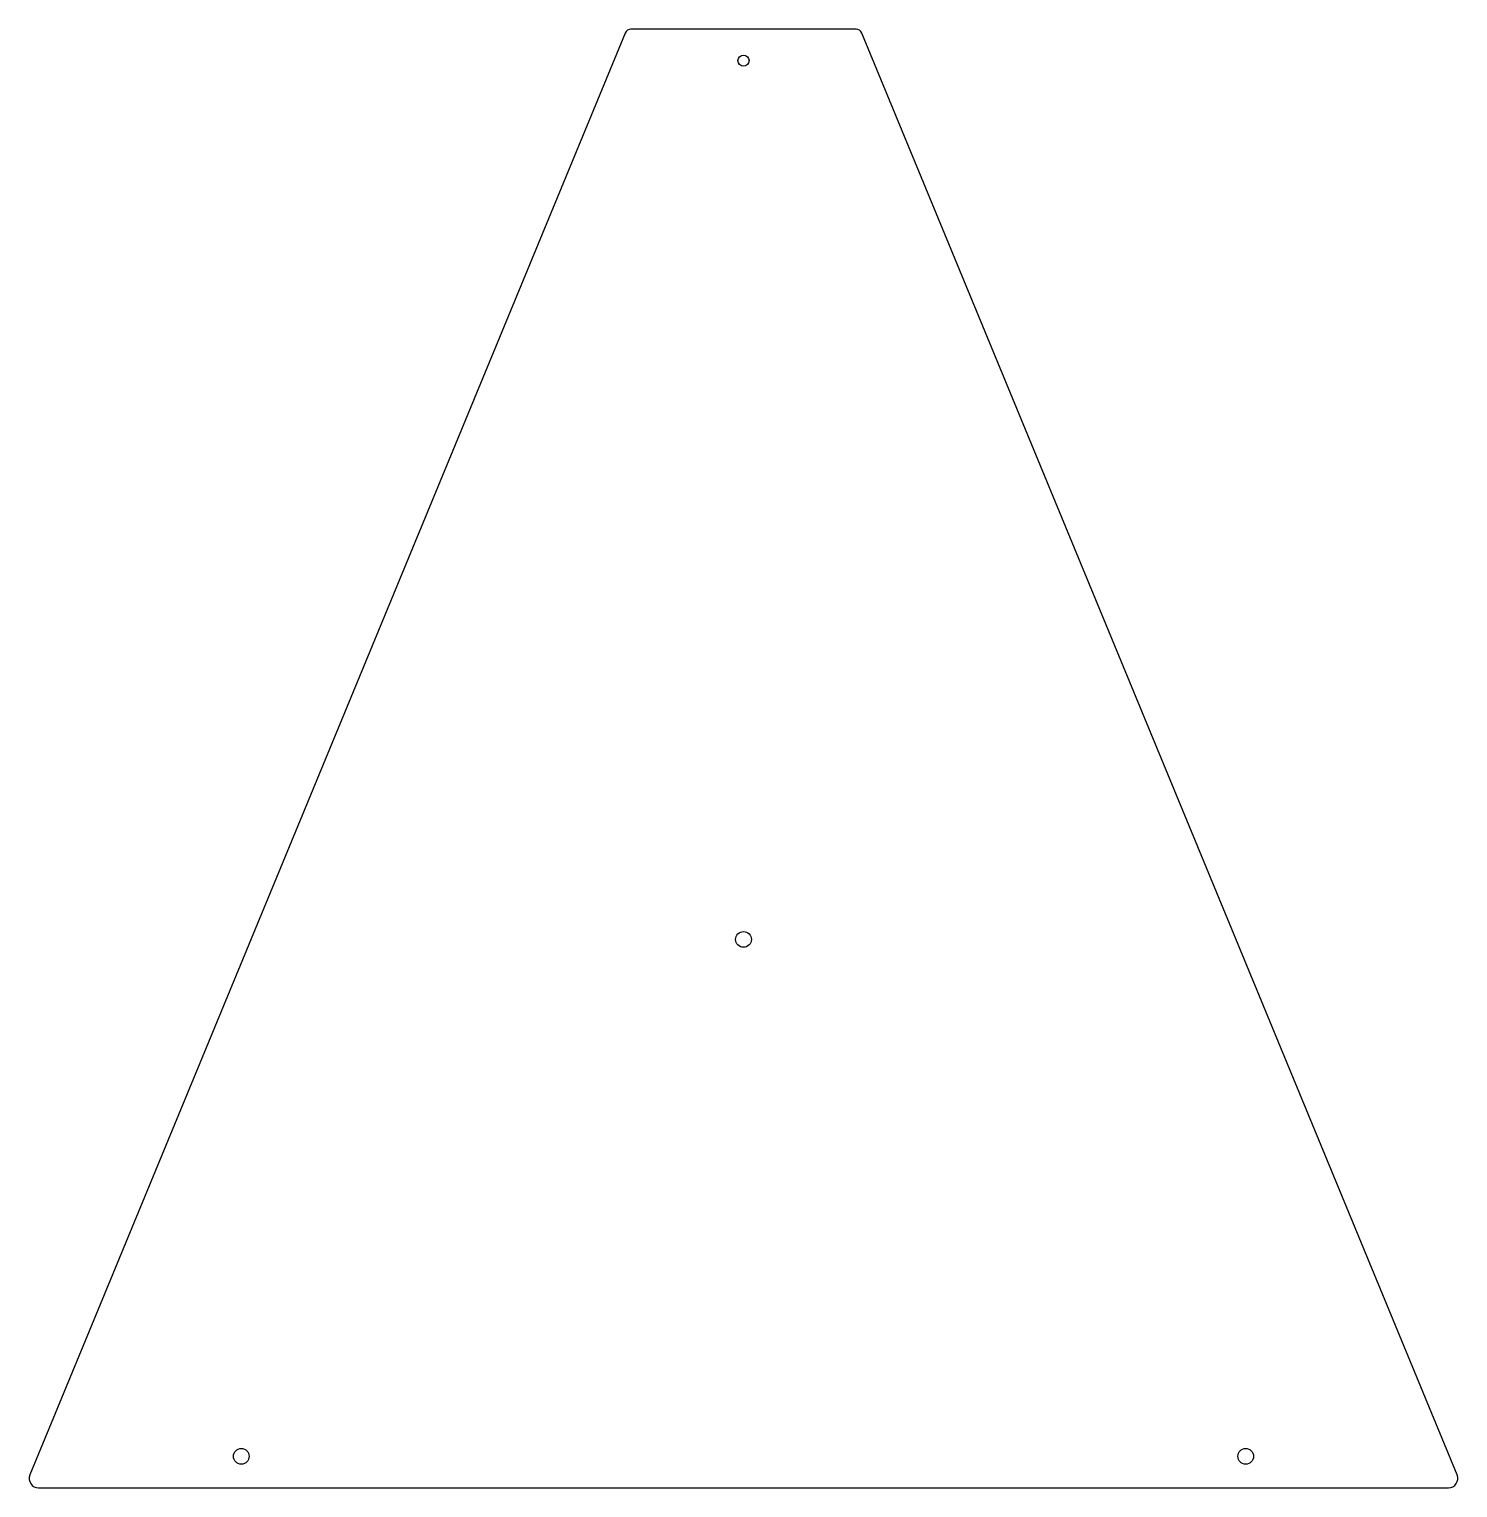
# Model space of a CAD drawing. Header units: inches. Extents: x -17.9 to 17.9, y 0 to 36.6.
import ezdxf

# ---------------------------------------------------------------- set-up
doc = ezdxf.new("R2010")
doc.units = ezdxf.units.IN
doc.header["$MEASUREMENT"] = 0

msp = doc.modelspace()

# ---------------------------------------------------------------- linework, layer by layer
msp.add_lwpolyline([(-17.901, 0.326, 0.534162), (-17.683, 0), (17.683, 0, 0.534162), (17.901, 0.326), (2.968, 36.489, 0.303644), (2.823, 36.587), (-2.823, 36.587, 0.303644), (-2.968, 36.489)], format="xyb", close=True)
for centre, radius in [((0, 35.797), 0.138), ((0, 13.755), 0.197), ((-12.598, 0.79), 0.197), ((12.598, 0.79), 0.197)]:
    msp.add_circle(centre, radius)

doc.saveas('drawing.dxf')
